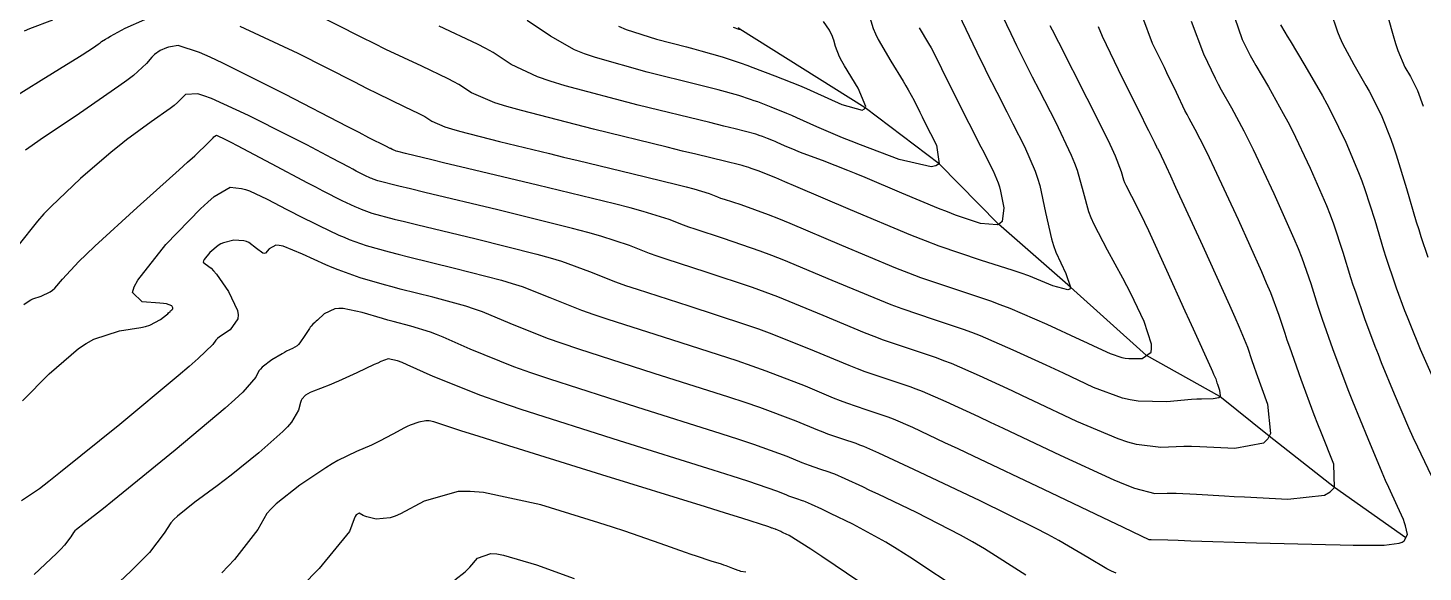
# Model space of a CAD drawing. Header units: metres. Extents: x 837475 to 838479, y 1189012 to 1191015.
# Drawn here: x 837881.5 to 837954.3, y 1189578.3 to 1189606.7 of the extents above; entities that cross this region are included whole.
import ezdxf

# ---------------------------------------------------------------- set-up
doc = ezdxf.new("R2010")
doc.units = ezdxf.units.M
doc.header["$LTSCALE"] = 0.3
for name, color, linetype in [('COTAS 10', 1, 'Continuous'), ('COTAS INT', 252, 'Continuous'), ('DRENAJE', 5, 'Continuous')]:
    doc.layers.add(name, color=color, linetype=linetype)

msp = doc.modelspace()

# ---------------------------------------------------------------- linework, layer by layer
at = {"layer": 'COTAS 10'}
for points in [[(837925.338, 1189607.619), (837925.623, 1189606.694), (837925.744, 1189606.414), (837925.882, 1189606.123), (837926.53, 1189604.985), (837927.183, 1189603.935), (837927.324, 1189603.7), (837927.448, 1189603.488), (837927.753, 1189602.925), (837928.049, 1189602.322), (837928.167, 1189602.085), (837928.302, 1189601.819), (837928.919, 1189600.605), (837929.059, 1189599.632), (837928.893, 1189599.516), (837928.638, 1189599.468), (837926.977, 1189599.851), (837924.955, 1189600.612), (837924.473, 1189600.802), (837924.024, 1189600.982), (837922.682, 1189601.559), (837921.635, 1189602.031), (837921.371, 1189602.146), (837921.118, 1189602.254), (837920.302, 1189602.586), (837919.591, 1189602.854), (837919.405, 1189602.92), (837919.224, 1189602.984), (837918.61, 1189603.188), (837917.522, 1189603.487), (837917.042, 1189603.611), (837916.485, 1189603.753), (837913.828, 1189604.412), (837911.131, 1189605.17), (837910.548, 1189605.374), (837910.038, 1189605.575), (837908.787, 1189606.282), (837907.559, 1189607.104)], [(837949.476, 1189607.598), (837949.835, 1189606.516), (837949.961, 1189606.213), (837950.099, 1189605.91), (837950.697, 1189604.806), (837951.329, 1189603.715), (837951.49, 1189603.42), (837951.644, 1189603.128), (837952.148, 1189602.1), (837952.628, 1189600.909), (837952.767, 1189600.514), (837952.91, 1189600.092), (837953.447, 1189598.332), (837953.955, 1189596.601), (837954.079, 1189596.196), (837954.195, 1189595.824), (837954.556, 1189594.748)], [(837937.354, 1189606.799), (837937.57, 1189606.292), (837938.601, 1189604.117), (837939.611, 1189602.106), (837939.813, 1189601.703), (837939.98, 1189601.368), (837940.305, 1189600.71), (837940.401, 1189600.513), (837940.424, 1189600.467), (837940.446, 1189600.424), (837940.515, 1189600.301), (837940.902, 1189599.482), (837941.125, 1189599.002), (837941.397, 1189598.411), (837942.799, 1189595.36), (837944.21, 1189592.252), (837944.489, 1189591.626), (837944.719, 1189591.101), (837945.147, 1189590.052), (837945.373, 1189589.361), (837945.477, 1189589.062), (837945.598, 1189588.716), (837946.185, 1189587.08), (837946.353, 1189585.546), (837946.21, 1189585.264), (837945.986, 1189585.045), (837944.492, 1189584.769), (837942.666, 1189584.855), (837942.231, 1189584.863), (837941.828, 1189584.865), (837940.63, 1189584.815), (837939.35, 1189584.968), (837938.896, 1189585.098), (837938.398, 1189585.265), (837936.237, 1189586.183), (837933.972, 1189587.256), (837933.409, 1189587.521), (837932.873, 1189587.772), (837931.168, 1189588.563), (837929.697, 1189589.197), (837929.308, 1189589.35), (837928.928, 1189589.493), (837927.623, 1189589.926), (837926.155, 1189590.423), (837925.671, 1189590.607), (837925.155, 1189590.809), (837923.013, 1189591.705), (837920.64, 1189592.676), (837919.979, 1189592.926), (837919.315, 1189593.168), (837916.902, 1189593.973), (837914.812, 1189594.643), (837914.352, 1189594.8), (837913.944, 1189594.945), (837912.898, 1189595.365), (837911.413, 1189595.856), (837910.727, 1189596.045), (837909.923, 1189596.258), (837906.026, 1189597.221), (837902.224, 1189598.132), (837901.479, 1189598.312), (837900.868, 1189598.461), (837899.771, 1189598.736), (837899.531, 1189598.822), (837899.459, 1189598.852), (837899.385, 1189598.884), (837899.098, 1189599.018), (837898.649, 1189599.248), (837898.473, 1189599.341), (837898.274, 1189599.445), (837897.368, 1189599.926), (837896.062, 1189600.609), (837895.61, 1189600.841), (837895.12, 1189601.091), (837893.024, 1189602.151), (837891.09, 1189603.036), (837890.701, 1189603.176), (837890.376, 1189603.272), (837889.732, 1189603.238), (837889.317, 1189602.819), (837889.137, 1189602.671), (837888.929, 1189602.509), (837887.939, 1189601.811), (837886.659, 1189600.879), (837886.269, 1189600.57), (837885.862, 1189600.239), (837884.26, 1189598.86), (837882.72, 1189597.396), (837882.352, 1189597.011), (837882.01, 1189596.635), (837880.986, 1189595.351)], [(837930.36, 1189577.217), (837927.527, 1189579.096), (837926.87, 1189579.511), (837926.268, 1189579.879), (837924.553, 1189580.825), (837923.398, 1189581.374), (837923.149, 1189581.491), (837922.931, 1189581.594), (837922.402, 1189581.842), (837922.085, 1189581.978), (837922.002, 1189582.011), (837921.92, 1189582.042), (837921.64, 1189582.135), (837921.324, 1189582.242), (837921.22, 1189582.281), (837921.109, 1189582.325), (837920.648, 1189582.517), (837919.07, 1189583.057), (837918.255, 1189583.319), (837917.276, 1189583.63), (837912.373, 1189585.16), (837907.25, 1189586.8), (837906.132, 1189587.181), (837905.145, 1189587.528), (837902.663, 1189588.518), (837901.31, 1189589.134), (837901.034, 1189589.247), (837900.801, 1189589.335), (837900.314, 1189589.444), (837899.936, 1189589.3), (837899.771, 1189589.228), (837899.58, 1189589.143), (837898.673, 1189588.722), (837897.728, 1189588.284), (837897.513, 1189588.189), (837897.318, 1189588.105), (837896.785, 1189587.894), (837896.42, 1189587.756), (837896.332, 1189587.719), (837896.25, 1189587.681), (837896, 1189587.545), (837895.814, 1189587.343), (837895.771, 1189587.264), (837895.733, 1189587.174), (837895.629, 1189586.763), (837895.266, 1189586.133), (837895.065, 1189585.904), (837894.82, 1189585.652), (837893.569, 1189584.545), (837892.121, 1189583.382), (837891.75, 1189583.094), (837891.394, 1189582.821), (837890.217, 1189581.958), (837889.311, 1189581.243), (837889.125, 1189581.064), (837888.967, 1189580.893), (837888.631, 1189580.34), (837887.861, 1189579.347), (837887.43, 1189578.898), (837886.904, 1189578.374), (837884.218, 1189575.851)]]:
    msp.add_lwpolyline(points, dxfattribs=at)
at = {"layer": 'COTAS INT'}
for points in [[(837952.189, 1189608.302), (837952.742, 1189606.321), (837952.874, 1189605.899), (837952.996, 1189605.533), (837953.362, 1189604.671), (837953.648, 1189604.178), (837953.72, 1189604.045), (837953.79, 1189603.913), (837954.017, 1189603.448), (837954.312, 1189602.64)], [(837892.572, 1189606.819), (837895.602, 1189605.41), (837898.548, 1189603.899), (837899.187, 1189603.576), (837899.749, 1189603.295), (837901.145, 1189602.622), (837901.911, 1189602.257), (837902.077, 1189602.17), (837902.223, 1189602.09), (837902.584, 1189601.848), (837903.267, 1189601.563), (837903.616, 1189601.455), (837904.034, 1189601.334), (837906.121, 1189600.794), (837908.724, 1189600.16), (837909.467, 1189599.98), (837910.22, 1189599.799), (837913.019, 1189599.128), (837915.38, 1189598.551), (837915.855, 1189598.428), (837916.254, 1189598.322), (837917.051, 1189598.075), (837917.486, 1189597.901), (837917.655, 1189597.841), (837917.846, 1189597.776), (837918.714, 1189597.497), (837920.131, 1189596.983), (837920.668, 1189596.769), (837921.268, 1189596.524), (837923.958, 1189595.38), (837926.773, 1189594.203), (837927.452, 1189593.937), (837928.087, 1189593.696), (837930.017, 1189593.043), (837931.731, 1189592.473), (837932.231, 1189592.286), (837932.741, 1189592.085), (837934.675, 1189591.251), (837936.4, 1189590.458), (837936.779, 1189590.282), (837937.116, 1189590.126), (837937.976, 1189589.724), (837938.587, 1189589.514), (837938.767, 1189589.48), (837938.951, 1189589.456), (837939.652, 1189589.457), (837940.112, 1189589.797), (837940.143, 1189589.987), (837940.133, 1189590.219), (837939.749, 1189591.404), (837939.058, 1189592.859), (837938.854, 1189593.262), (837938.645, 1189593.665), (837937.842, 1189595.117), (837937.14, 1189596.465), (837936.993, 1189596.802), (837936.868, 1189597.123), (837936.587, 1189598.15), (837936.278, 1189599.27), (837936.133, 1189599.65), (837935.964, 1189600.06), (837935.141, 1189601.792), (837934.29, 1189603.456), (837933.935, 1189604.15), (837933.505, 1189604.99), (837933.113, 1189605.78), (837932.97, 1189606.075), (837932.812, 1189606.402), (837932.116, 1189607.86)], [(837930.077, 1189607.421), (837930.626, 1189606.291), (837931.224, 1189605.045), (837931.381, 1189604.723), (837931.535, 1189604.411), (837932.06, 1189603.365), (837932.588, 1189602.332), (837932.743, 1189602.028), (837932.902, 1189601.716), (837933.512, 1189600.526), (837934.068, 1189599.242), (837934.193, 1189598.872), (837934.307, 1189598.495), (837934.615, 1189597.08), (837934.914, 1189595.707), (837935.022, 1189595.357), (837935.141, 1189595.02), (837935.662, 1189593.909), (837935.92, 1189593.185), (837935.873, 1189593.09), (837935.775, 1189593.042), (837934.991, 1189593.254), (837933.732, 1189593.773), (837933.333, 1189593.918), (837932.913, 1189594.065), (837931.213, 1189594.601), (837929.053, 1189595.333), (837928.343, 1189595.602), (837927.583, 1189595.9), (837924.431, 1189597.218), (837921.582, 1189598.448), (837921.013, 1189598.69), (837920.539, 1189598.891), (837919.62, 1189599.26), (837919.363, 1189599.342), (837919.306, 1189599.361), (837919.256, 1189599.379), (837919.128, 1189599.431), (837918.892, 1189599.504), (837918.774, 1189599.535), (837918.633, 1189599.571), (837917.935, 1189599.742), (837916.359, 1189600.124), (837915.665, 1189600.293), (837914.86, 1189600.49), (837911.018, 1189601.43), (837907.262, 1189602.402), (837906.509, 1189602.619), (837905.881, 1189602.813), (837904.652, 1189603.326), (837904.002, 1189603.761), (837903.739, 1189603.907), (837903.44, 1189604.063), (837902.061, 1189604.719), (837900.189, 1189605.6), (837899.579, 1189605.898), (837898.93, 1189606.22), (837896.257, 1189607.581)], [(837880.639, 1189603.023), (837882.214, 1189603.99), (837883.749, 1189604.948), (837884.067, 1189605.148), (837884.34, 1189605.319), (837884.942, 1189605.705), (837885.188, 1189605.874), (837885.237, 1189605.909), (837885.278, 1189605.939), (837885.355, 1189606.005), (837885.56, 1189606.134), (837885.68, 1189606.203), (837885.829, 1189606.287), (837886.596, 1189606.71), (837887.619, 1189607.151)], [(837881.225, 1189587.263), (837882.619, 1189588.672), (837884.158, 1189589.991), (837884.562, 1189590.255), (837884.957, 1189590.474), (837886.301, 1189590.903), (837887.408, 1189591.079), (837887.653, 1189591.14), (837887.871, 1189591.207), (837888.435, 1189591.492), (837888.749, 1189591.752), (837888.809, 1189591.803), (837888.858, 1189591.846), (837888.937, 1189591.922), (837888.953, 1189591.945), (837888.962, 1189591.953), (837888.973, 1189591.962), (837889.029, 1189592.001), (837889.071, 1189592.06), (837889.072, 1189592.081), (837889.069, 1189592.104), (837889.021, 1189592.206), (837888.737, 1189592.309), (837888.585, 1189592.333), (837888.402, 1189592.355), (837887.474, 1189592.417), (837886.974, 1189592.906), (837887.06, 1189593.197), (837887.243, 1189593.555), (837888.718, 1189595.412), (837890.514, 1189597.269), (837890.9, 1189597.627), (837891.238, 1189597.918), (837892.059, 1189598.408), (837892.664, 1189598.344), (837892.866, 1189598.285), (837893.083, 1189598.209), (837893.992, 1189597.787), (837895.019, 1189597.248), (837895.31, 1189597.097), (837895.604, 1189596.947), (837896.692, 1189596.4), (837897.745, 1189595.907), (837898.017, 1189595.79), (837898.28, 1189595.682), (837899.162, 1189595.365), (837900.371, 1189595.026), (837900.84, 1189594.904), (837901.369, 1189594.77), (837903.764, 1189594.186), (837906.217, 1189593.548), (837906.782, 1189593.38), (837907.298, 1189593.216), (837908.746, 1189592.654), (837910.402, 1189591.989), (837911.05, 1189591.759), (837911.778, 1189591.51), (837915.091, 1189590.448), (837918.5, 1189589.353), (837919.289, 1189589.083), (837920.012, 1189588.828), (837922.067, 1189588.03), (837923.536, 1189587.415), (837923.891, 1189587.276), (837924.222, 1189587.151), (837925.23, 1189586.81), (837926.125, 1189586.512), (837926.386, 1189586.414), (837926.652, 1189586.31), (837927.662, 1189585.874), (837929.346, 1189585.087), (837930.038, 1189584.76), (837930.829, 1189584.386), (837934.497, 1189582.642), (837937.962, 1189580.993), (837938.623, 1189580.678), (837939.156, 1189580.425), (837940.003, 1189580.024), (837940.025, 1189580.024), (837940.045, 1189580.022), (837940.054, 1189580.022), (837940.064, 1189580.021), (837940.113, 1189580.019), (837940.99, 1189579.991), (837941.523, 1189579.974), (837942.182, 1189579.954), (837945.608, 1189579.848), (837949.216, 1189579.749), (837949.989, 1189579.733), (837950.664, 1189579.722), (837952.284, 1189579.724), (837953.066, 1189579.83), (837953.212, 1189579.884), (837953.328, 1189579.949), (837953.491, 1189580.274), (837953.39, 1189580.739), (837953.339, 1189580.893), (837953.278, 1189581.057), (837952.975, 1189581.739), (837952.514, 1189582.738), (837952.354, 1189583.103), (837952.18, 1189583.506), (837951.434, 1189585.278), (837950.642, 1189587.226), (837950.44, 1189587.739), (837950.244, 1189588.242), (837949.599, 1189589.966), (837949.062, 1189591.492), (837948.934, 1189591.87), (837948.816, 1189592.229), (837948.467, 1189593.364), (837947.996, 1189594.698), (837947.8, 1189595.181), (837947.577, 1189595.715), (837946.538, 1189598.056), (837945.456, 1189600.363), (837945.206, 1189600.875), (837944.978, 1189601.333), (837944.33, 1189602.527), (837943.796, 1189603.467), (837943.639, 1189603.764), (837943.478, 1189604.077), (837942.862, 1189605.341), (837942.224, 1189607.058)], [(837881.309, 1189592.278), (837881.575, 1189592.475), (837881.667, 1189592.524), (837881.768, 1189592.57), (837882.202, 1189592.719), (837882.672, 1189592.937), (837882.796, 1189593.027), (837882.916, 1189593.129), (837883.328, 1189593.607), (837884.164, 1189594.523), (837884.552, 1189594.901), (837885.008, 1189595.334), (837887.22, 1189597.35), (837889.408, 1189599.313), (837889.848, 1189599.713), (837890.217, 1189600.05), (837890.952, 1189600.748), (837891.176, 1189600.982), (837891.223, 1189601.027), (837891.263, 1189601.064), (837891.354, 1189601.125), (837891.821, 1189600.901), (837892.098, 1189600.757), (837892.439, 1189600.579), (837894.205, 1189599.643), (837896.1, 1189598.638), (837896.523, 1189598.416), (837896.9, 1189598.218), (837897.895, 1189597.709), (837898.565, 1189597.395), (837898.738, 1189597.321), (837898.906, 1189597.252), (837899.467, 1189597.051), (837900.619, 1189596.743), (837901.16, 1189596.608), (837901.796, 1189596.451), (837904.895, 1189595.704), (837908.07, 1189594.903), (837908.755, 1189594.713), (837909.355, 1189594.536), (837910.822, 1189594.009), (837912.173, 1189593.467), (837912.701, 1189593.28), (837913.295, 1189593.077), (837915.996, 1189592.21), (837918.907, 1189591.26), (837919.634, 1189591.005), (837920.326, 1189590.752), (837922.54, 1189589.868), (837924.346, 1189589.112), (837924.781, 1189588.941), (837925.189, 1189588.787), (837926.426, 1189588.368), (837927.526, 1189588.003), (837927.847, 1189587.882), (837928.175, 1189587.753), (837929.415, 1189587.218), (837931.11, 1189586.429), (837931.724, 1189586.141), (837932.4, 1189585.821), (837935.367, 1189584.413), (837938.18, 1189583.129), (837938.76, 1189582.888), (837939.253, 1189582.697), (837940.317, 1189582.42), (837940.955, 1189582.442), (837941.18, 1189582.44), (837941.427, 1189582.434), (837942.492, 1189582.381), (837943.955, 1189582.295), (837944.451, 1189582.268), (837944.987, 1189582.239), (837947.253, 1189582.124), (837949.157, 1189582.328), (837949.465, 1189582.5), (837949.678, 1189582.723), (837949.654, 1189583.947), (837949.001, 1189585.569), (837948.816, 1189586.044), (837948.63, 1189586.529), (837947.947, 1189588.372), (837947.35, 1189590.048), (837947.219, 1189590.428), (837947.103, 1189590.772), (837946.807, 1189591.708), (837946.357, 1189592.899), (837946.145, 1189593.404), (837945.894, 1189593.984), (837944.669, 1189596.708), (837943.427, 1189599.387), (837943.165, 1189599.939), (837942.94, 1189600.407), (837942.423, 1189601.414), (837942.098, 1189601.994), (837941.994, 1189602.195), (837941.884, 1189602.412), (837941.435, 1189603.342), (837940.945, 1189604.37), (837940.81, 1189604.65), (837940.674, 1189604.928), (837940.185, 1189605.914), (837939.678, 1189607.26)], [(837882.79, 1189607.122), (837881.596, 1189606.665), (837881.323, 1189606.55)], [(837934.835, 1189606.847), (837934.95, 1189606.615), (837935.282, 1189605.967), (837936.771, 1189603.058), (837937.861, 1189600.877), (837938.074, 1189600.428), (837938.249, 1189600.045), (837938.56, 1189599.219), (837938.678, 1189598.786), (837938.731, 1189598.65), (837938.793, 1189598.508), (837939.09, 1189597.94), (837939.586, 1189596.976), (837939.774, 1189596.584), (837939.984, 1189596.139), (837940.924, 1189594.083), (837941.883, 1189591.953), (837942.105, 1189591.462), (837942.307, 1189591.014), (837943.25, 1189588.944), (837943.322, 1189588.783), (837943.381, 1189588.65), (837943.487, 1189588.396), (837943.531, 1189588.26), (837943.552, 1189588.201), (837943.576, 1189588.133), (837943.691, 1189587.811), (837943.724, 1189587.509), (837943.696, 1189587.454), (837943.652, 1189587.41), (837943.358, 1189587.356), (837942.745, 1189587.349), (837942.499, 1189587.336), (837942.221, 1189587.318), (837940.944, 1189587.211), (837939.448, 1189587.24), (837939.032, 1189587.308), (837938.616, 1189587.401), (837937.107, 1189587.953), (837935.544, 1189588.691), (837935.094, 1189588.902), (837934.637, 1189589.115), (837932.921, 1189589.907), (837931.219, 1189590.641), (837930.77, 1189590.818), (837930.33, 1189590.983), (837928.82, 1189591.485), (837927.121, 1189592.06), (837926.562, 1189592.272), (837925.964, 1189592.506), (837923.485, 1189593.543), (837920.954, 1189594.6), (837920.323, 1189594.848), (837919.723, 1189595.075), (837917.808, 1189595.735), (837916.329, 1189596.209), (837916.004, 1189596.321), (837915.715, 1189596.423), (837914.975, 1189596.72), (837913.616, 1189597.141), (837912.937, 1189597.322), (837912.126, 1189597.53), (837908.103, 1189598.513), (837904.08, 1189599.474), (837903.268, 1189599.668), (837902.588, 1189599.831), (837901.224, 1189600.159), (837900.807, 1189600.267), (837900.723, 1189600.291), (837900.653, 1189600.313), (837900.517, 1189600.37), (837900.445, 1189600.418), (837900.415, 1189600.434), (837900.382, 1189600.451), (837900.229, 1189600.524), (837899.31, 1189600.99), (837898.794, 1189601.255), (837898.165, 1189601.578), (837894.948, 1189603.239), (837891.682, 1189604.877), (837891.023, 1189605.186), (837890.469, 1189605.432), (837889.352, 1189605.802), (837888.951, 1189605.738), (837888.848, 1189605.711), (837888.749, 1189605.681), (837888.422, 1189605.54), (837888.128, 1189605.335), (837888.05, 1189605.264), (837887.973, 1189605.187), (837887.709, 1189604.859), (837887.016, 1189604.237), (837886.67, 1189603.975), (837886.256, 1189603.673), (837884.205, 1189602.259), (837882.151, 1189600.87), (837881.735, 1189600.584), (837881.386, 1189600.34)], [(837928.024, 1189606.722), (837928.51, 1189605.913), (837928.638, 1189605.685), (837928.763, 1189605.454), (837929.189, 1189604.608), (837929.656, 1189603.646), (837929.806, 1189603.343), (837929.965, 1189603.024), (837930.615, 1189601.739), (837931.24, 1189600.514), (837931.384, 1189600.233), (837931.515, 1189599.976), (837931.882, 1189599.259), (837932.139, 1189598.626), (837932.201, 1189598.422), (837932.26, 1189598.206), (837932.436, 1189597.324), (837932.341, 1189596.614), (837932.228, 1189596.506), (837932.077, 1189596.437), (837931.219, 1189596.511), (837929.918, 1189596.951), (837929.488, 1189597.114), (837929.029, 1189597.295), (837927.118, 1189598.095), (837925.199, 1189598.912), (837924.735, 1189599.104), (837924.299, 1189599.281), (837922.969, 1189599.796), (837921.97, 1189600.169), (837921.744, 1189600.257), (837921.54, 1189600.338), (837920.985, 1189600.572), (837920.6, 1189600.746), (837920.503, 1189600.788), (837920.41, 1189600.827), (837920.111, 1189600.949), (837919.85, 1189601.048), (837919.782, 1189601.072), (837919.715, 1189601.095), (837919.49, 1189601.17), (837918.418, 1189601.445), (837917.818, 1189601.594), (837917.087, 1189601.775), (837913.351, 1189602.693), (837909.54, 1189603.702), (837908.761, 1189603.939), (837908.102, 1189604.159), (837906.72, 1189604.804), (837905.781, 1189605.433), (837905.401, 1189605.643), (837904.969, 1189605.869), (837902.977, 1189606.816)], [(837912.336, 1189606.809), (837912.721, 1189606.638), (837914.304, 1189606.131), (837915.883, 1189605.731), (837916.266, 1189605.629), (837916.625, 1189605.53), (837917.73, 1189605.206), (837918.732, 1189604.873), (837919.028, 1189604.769), (837919.332, 1189604.66), (837920.493, 1189604.223), (837921.766, 1189603.708), (837922.14, 1189603.549), (837922.524, 1189603.384), (837923.988, 1189602.726), (837925.045, 1189602.428), (837925.172, 1189602.489), (837925.228, 1189602.611), (837924.831, 1189603.571), (837924.123, 1189604.734), (837923.982, 1189604.984), (837923.866, 1189605.204), (837923.643, 1189605.741), (837923.556, 1189606.077), (837923.525, 1189606.17), (837923.49, 1189606.263), (837923.338, 1189606.598), (837923.016, 1189607.046)], [(837918.307, 1189606.762), (837918.615, 1189606.662), (837918.654, 1189606.652), (837918.657, 1189606.655), (837918.657, 1189606.66), (837918.628, 1189606.695), (837918.586, 1189606.739)], [(837944.474, 1189607.286), (837944.866, 1189606.112), (837945.285, 1189605.288), (837945.428, 1189605.028), (837945.583, 1189604.752), (837946.238, 1189603.64), (837947.015, 1189602.258), (837947.247, 1189601.812), (837947.486, 1189601.339), (837948.408, 1189599.404), (837949.261, 1189597.446), (837949.456, 1189596.959), (837949.634, 1189596.496), (837950.127, 1189595.02), (837950.529, 1189593.686), (837950.649, 1189593.312), (837950.773, 1189592.936), (837951.251, 1189591.56), (837951.794, 1189590.11), (837951.958, 1189589.687), (837952.129, 1189589.255), (837952.794, 1189587.616), (837953.549, 1189585.867), (837953.776, 1189585.365), (837954.01, 1189584.856), (837954.919, 1189582.953)], [(837946.869, 1189606.884), (837947.092, 1189606.499), (837947.217, 1189606.291), (837947.369, 1189606.037), (837948.146, 1189604.753), (837949.053, 1189603.183), (837949.288, 1189602.749), (837949.516, 1189602.315), (837950.278, 1189600.752), (837950.944, 1189599.178), (837951.112, 1189598.737), (837951.272, 1189598.294), (837951.787, 1189596.676), (837952.242, 1189595.144), (837952.364, 1189594.754), (837952.484, 1189594.38), (837952.728, 1189593.67), (837952.904, 1189593.154), (837953.344, 1189591.978), (837953.477, 1189591.635), (837953.615, 1189591.284), (837954.155, 1189589.955), (837954.918, 1189588.229)], [(837938.291, 1189578.252), (837938.05, 1189578.356), (837937.799, 1189578.479), (837936.808, 1189579.079), (837935.305, 1189579.97), (837934.731, 1189580.277), (837934.089, 1189580.61), (837931.199, 1189582.029), (837928.358, 1189583.379), (837927.746, 1189583.668), (837927.21, 1189583.921), (837925.908, 1189584.53), (837925.13, 1189584.866), (837924.924, 1189584.947), (837924.723, 1189585.022), (837924.033, 1189585.251), (837923.256, 1189585.514), (837923, 1189585.611), (837922.727, 1189585.719), (837921.594, 1189586.193), (837919.698, 1189586.905), (837918.945, 1189587.162), (837918.092, 1189587.445), (837914.185, 1189588.685), (837910.261, 1189589.944), (837909.398, 1189590.239), (837908.632, 1189590.511), (837906.669, 1189591.299), (837905.24, 1189591.896), (837904.81, 1189592.048), (837904.365, 1189592.193), (837902.633, 1189592.669), (837900.941, 1189593.089), (837900.521, 1189593.2), (837900.122, 1189593.309), (837898.857, 1189593.68), (837897.71, 1189594.085), (837897.386, 1189594.215), (837897.058, 1189594.352), (837895.85, 1189594.912), (837894.835, 1189595.326), (837894.629, 1189595.371), (837894.456, 1189595.387), (837894.102, 1189595.195), (837893.915, 1189594.961), (837893.848, 1189594.951), (837893.773, 1189594.964), (837893.447, 1189595.207), (837893.038, 1189595.515), (837892.912, 1189595.569), (837892.779, 1189595.609), (837892.252, 1189595.641), (837891.717, 1189595.508), (837891.579, 1189595.443), (837891.445, 1189595.367), (837891.001, 1189594.993), (837890.711, 1189594.627), (837890.674, 1189594.557), (837890.657, 1189594.5), (837890.756, 1189594.403), (837891.08, 1189594.175), (837891.206, 1189594.035), (837891.347, 1189593.861), (837891.986, 1189592.954), (837892.449, 1189591.964), (837892.479, 1189591.739), (837892.466, 1189591.534), (837892.067, 1189590.968), (837891.517, 1189590.59), (837891.41, 1189590.503), (837891.322, 1189590.424), (837891.168, 1189590.203), (837890.406, 1189589.459), (837889.935, 1189589.05), (837889.352, 1189588.553), (837886.308, 1189586.028), (837883.223, 1189583.532), (837882.614, 1189583.053), (837882.111, 1189582.667), (837881.178, 1189582.039)], [(837933.584, 1189578.148), (837931.416, 1189579.533), (837930.801, 1189579.894), (837930.178, 1189580.244), (837927.876, 1189581.427), (837925.878, 1189582.376), (837925.448, 1189582.58), (837925.071, 1189582.758), (837924.155, 1189583.186), (837923.608, 1189583.422), (837923.463, 1189583.479), (837923.322, 1189583.532), (837922.836, 1189583.693), (837922.29, 1189583.878), (837922.11, 1189583.946), (837921.918, 1189584.022), (837921.121, 1189584.355), (837919.384, 1189584.981), (837918.6, 1189585.24), (837917.684, 1189585.537), (837913.279, 1189586.923), (837908.744, 1189588.378), (837907.747, 1189588.719), (837906.861, 1189589.033), (837904.593, 1189589.943), (837903.182, 1189590.576), (837902.837, 1189590.715), (837902.512, 1189590.838), (837901.502, 1189591.151), (837900.574, 1189591.39), (837900.3, 1189591.465), (837900.02, 1189591.546), (837898.946, 1189591.87), (837897.962, 1189592.074), (837897.737, 1189592.078), (837897.533, 1189592.059), (837896.968, 1189591.801), (837896.616, 1189591.469), (837896.546, 1189591.405), (837896.487, 1189591.351), (837896.374, 1189591.257), (837896.29, 1189591.154), (837896.25, 1189591.095), (837896.202, 1189591.024), (837895.969, 1189590.658), (837895.697, 1189590.281), (837895.625, 1189590.202), (837895.555, 1189590.134), (837895.313, 1189589.982), (837895.008, 1189589.843), (837894.897, 1189589.783), (837894.775, 1189589.714), (837894.241, 1189589.389), (837893.742, 1189589.015), (837893.643, 1189588.916), (837893.56, 1189588.819), (837893.398, 1189588.483), (837892.721, 1189587.702), (837892.313, 1189587.324), (837891.809, 1189586.876), (837889.191, 1189584.673), (837886.49, 1189582.469), (837885.934, 1189582.02), (837885.461, 1189581.641), (837884.445, 1189580.852), (837884.05, 1189580.541), (837883.97, 1189580.463), (837883.901, 1189580.388), (837883.755, 1189580.148), (837883.42, 1189579.716), (837883.232, 1189579.521), (837883.003, 1189579.293), (837881.835, 1189578.195)], [(837927.135, 1189576.287), (837923.639, 1189578.66), (837922.94, 1189579.127), (837922.358, 1189579.513), (837921.23, 1189580.223), (837920.918, 1189580.371), (837920.85, 1189580.403), (837920.792, 1189580.431), (837920.649, 1189580.497), (837920.563, 1189580.534), (837920.541, 1189580.543), (837920.519, 1189580.551), (837920.443, 1189580.577), (837920.357, 1189580.605), (837920.329, 1189580.616), (837920.299, 1189580.628), (837920.175, 1189580.68), (837918.756, 1189581.133), (837917.911, 1189581.397), (837916.868, 1189581.722), (837911.467, 1189583.398), (837906.055, 1189585.08), (837905.006, 1189585.409), (837904.151, 1189585.679), (837902.687, 1189586.158), (837902.45, 1189586.212), (837902.37, 1189586.213), (837902.282, 1189586.208), (837901.913, 1189586.139), (837901.454, 1189585.978), (837901.31, 1189585.914), (837901.159, 1189585.843), (837900.551, 1189585.516), (837899.861, 1189585.145), (837899.658, 1189585.046), (837899.449, 1189584.949), (837898.652, 1189584.61), (837897.693, 1189584.142), (837897.383, 1189583.963), (837897.053, 1189583.762), (837895.701, 1189582.861), (837894.464, 1189581.871), (837894.208, 1189581.614), (837893.989, 1189581.366), (837893.507, 1189580.532), (837892.302, 1189578.978), (837891.627, 1189578.276)], [(837918.968, 1189578.313), (837918.718, 1189578.354), (837918.645, 1189578.373), (837918.572, 1189578.395), (837918.295, 1189578.501), (837917.949, 1189578.638), (837917.831, 1189578.679), (837917.704, 1189578.722), (837917.164, 1189578.889), (837916.392, 1189579.139), (837916.117, 1189579.234), (837915.817, 1189579.34), (837914.511, 1189579.816), (837912.658, 1189580.458), (837912.012, 1189580.669), (837911.308, 1189580.893), (837908.285, 1189581.823), (837905.28, 1189582.475), (837904.588, 1189582.525), (837903.957, 1189582.518), (837902.182, 1189582.02), (837900.96, 1189581.348), (837900.677, 1189581.231), (837900.419, 1189581.144), (837899.687, 1189581.08), (837899.2, 1189581.207), (837899.096, 1189581.241), (837899.005, 1189581.273), (837898.79, 1189581.384), (837898.636, 1189581.303), (837898.584, 1189581.215), (837898.529, 1189581.099), (837898.296, 1189580.441), (837896.711, 1189578.505), (837895.803, 1189577.582)], [(837903.785, 1189577.909), (837904.32, 1189578.324), (837904.453, 1189578.446), (837904.579, 1189578.57), (837904.978, 1189579.04), (837905.666, 1189579.282), (837905.975, 1189579.262), (837906.334, 1189579.205), (837908.055, 1189578.686), (837910.011, 1189577.982)]]:
    msp.add_lwpolyline(points, dxfattribs=at)
at = {"layer": 'DRENAJE'}
for p, q in [((837925.2, 1189602.55), (837918.657, 1189606.66)), ((837929.059, 1189599.632), (837925.2, 1189602.55)), ((837932.153, 1189596.471), (837929.059, 1189599.632)), ((837935.92, 1189593.185), (837932.153, 1189596.471)), ((837939.882, 1189589.627), (837935.92, 1189593.185)), ((837943.71, 1189587.481), (837939.882, 1189589.627)), ((837946.282, 1189585.405), (837943.71, 1189587.481)), ((837949.678, 1189582.723), (837946.282, 1189585.405)), ((837953.41, 1189580.112), (837949.678, 1189582.723))]:
    msp.add_line(p, q, dxfattribs=at)

doc.saveas('drawing.dxf')
